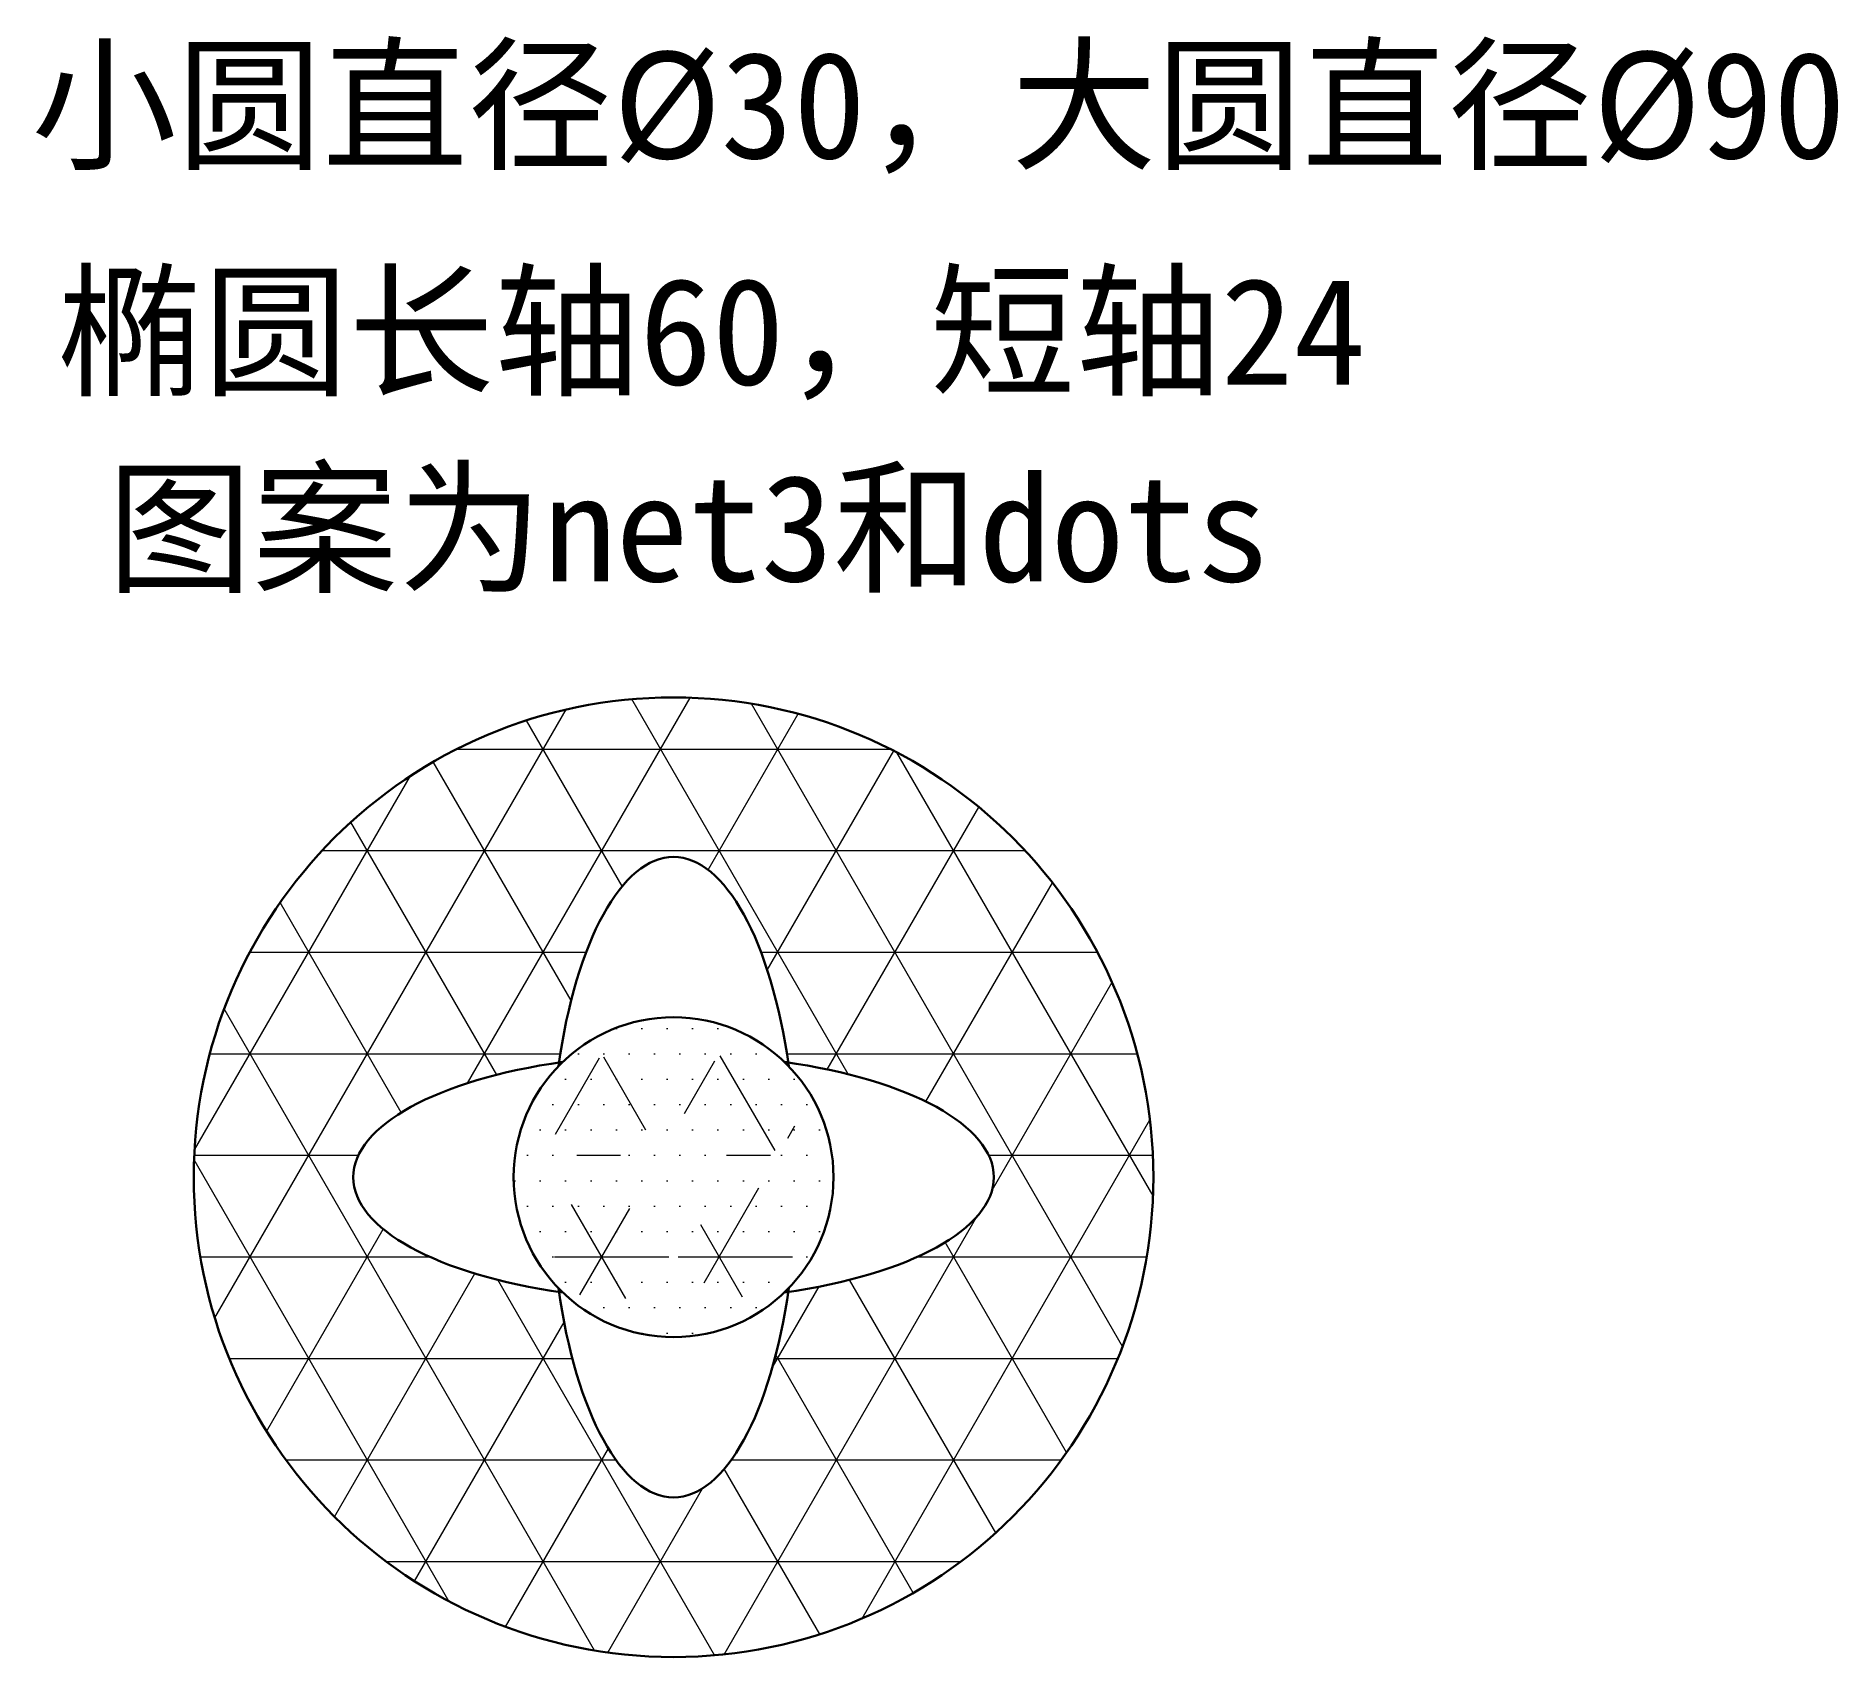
# Model space of a CAD drawing. Header units: millimetres. Extents: x 218 to 387, y 184 to 336.
import ezdxf

# ---------------------------------------------------------------- set-up
doc = ezdxf.new("R2010")
doc.units = ezdxf.units.MM
doc.layers.add('hatch', color=5, linetype='Continuous', lineweight=20)
doc.layers.add('part', color=7, linetype='Continuous', lineweight=30)
doc.layers.add('text', color=7, linetype='Continuous')
doc.styles.add('宋体', font='SimSun.ttf')

msp = doc.modelspace()

# ---------------------------------------------------------------- hatches: boundary and pattern name
at = {"layer": 'hatch'}
h = msp.add_hatch(dxfattribs=at)
h.set_pattern_fill('NET3,_O', color=256, scale=3)
h.set_pattern_definition([(0, (23.137, 97.351), (0, 9.525), []), (60, (23.137, 97.351), (-8.2489, 4.7625), []), (120, (23.137, 97.351), (-8.2489, -4.7625), [])])
h.paths.add_polyline_path([(232.34, 228.65, 1), (322.34, 228.65, 1)])
edge = h.paths.add_edge_path(flags=16)
edge.add_ellipse((277.34, 228.65), major_axis=(0, 30.04), ratio=0.383466, start_angle=290.9801, end_angle=429.0199, ccw=False)
edge.add_ellipse((277.34, 228.65), major_axis=(-30.04, 0), ratio=0.383466, start_angle=470.9801, end_angle=609.0199, ccw=False)
edge.add_ellipse((277.34, 228.65), major_axis=(0, 30.04), ratio=0.383466, start_angle=110.9801, end_angle=249.0199, ccw=False)
edge.add_ellipse((277.34, 228.65), major_axis=(-30.04, 0), ratio=0.383466, start_angle=290.9801, end_angle=429.0199, ccw=False)
h.paths.add_polyline_path([(292.34, 228.65, -1), (262.34, 228.65, -1)], flags=0)
h = msp.add_hatch(dxfattribs=at)
h.set_pattern_fill('DOTS,_O', color=256, scale=1.5)
h.set_pattern_definition([(0, (23.1374, 97.3514), (1.190625, 2.38125), [0, -2.38125])])
h.paths.add_polyline_path([(262.34, 228.65, 1), (292.34, 228.65, 1)])

# ---------------------------------------------------------------- linework, layer by layer
at = {"layer": 'part'}
for radius in [45, 15]:
    msp.add_circle((277.34, 228.65), radius, dxfattribs=at)
for major_axis, start_param, end_param in [((0, 30.04), 5.065899, 7.500472), ((-30.04, 0), 5.065899, 7.500472), ((-30.04, 0), 8.207492, 10.642064), ((0, 30.04), 1.924306, 4.358879)]:
    msp.add_ellipse((277.34, 228.65), major_axis=major_axis, ratio=0.383466, start_param=start_param, end_param=end_param, dxfattribs=at)

# ---------------------------------------------------------------- texts
at = {"layer": 'text', "style": '宋体'}
for s, p in [('小圆直径%%c30，大圆直径%%c90', (217.11, 324.21)), ('椭圆长轴60，短轴24', (219.58, 302.98)), ('图案为net3和dots', (224.2, 284.53))]:
    msp.add_text(s, height=10, dxfattribs=at).set_placement(p)

doc.saveas('drawing.dxf')
